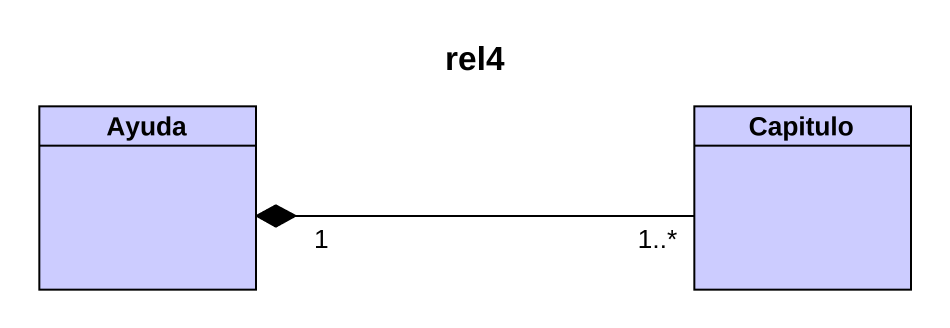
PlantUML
@startuml
title rel4
hide circle
hide empty members
class Ayuda #CCCCFF
class Capitulo #CCCCFF
Ayuda "1" *-right- "1..*" Capitulo
@enduml
